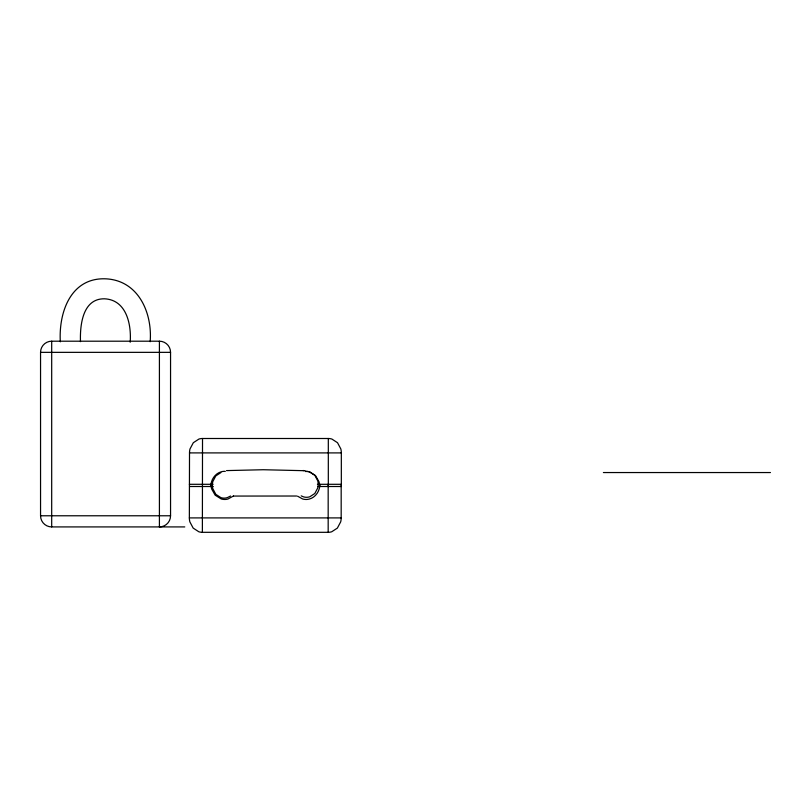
<?xml version="1.0" encoding="UTF-8"?>
<svg xmlns="http://www.w3.org/2000/svg" width="811" height="811" viewBox="0 0 811 811"><rect width="100%" height="100%" fill="white"/><g stroke="black" fill="none" stroke-linecap="round" stroke-linejoin="round"><path stroke-width="1.22" d="M60.318 341.826C58.585 311.88 71.064 276.875 106.525 278.862C138.722 280.89 152.438 313.147 150.177 341.715M80.482 341.654C79.894 325.282 82.55 298.428 104.528 298.803C126.526 299.857 131.494 324.481 130.196 342.242M233.467 495.997L227.871 499.069A12.449 12.449 0 0 1 221.231 498.978L215.158 495.176L211.712 489.094A16.646 16.646 0 0 1 211.012 484.299M230.567 496.008L227.364 497.619A10.695 10.685 0 0 1 220.896 497.63L215.817 494.315L212.827 488.688A14.334 14.334 0 0 1 212.827 481.531L215.817 475.905L220.896 472.6M226.512 470.603L263.311 469.731L305.017 470.715M233.446 496.068L296.644 496.018M184.786 526.917L51.691 526.917A11.141 11.141 0 0 1 40.55 515.776L40.55 352.349A11.141 11.141 0 0 1 51.691 341.198L159.412 341.198A11.141 11.141 0 0 1 170.553 352.349L170.553 515.776A11.141 11.141 0 0 1 159.412 526.917L159.412 341.198M40.55 352.349L170.553 352.349M317.425 484.299L341.178 484.299L341.178 517.905A15.845 15.845 0 0 1 340.681 521.868L337.366 528.093L331.75 531.752A11.841 11.841 0 0 1 328.171 532.31L202.375 532.31A11.841 11.841 0 0 1 198.796 531.752L193.17 528.093L189.865 521.868A15.845 15.845 0 0 1 189.358 517.905L189.51 452.903A15.845 15.845 0 0 1 190.007 448.939L193.322 442.715L198.938 439.055A11.841 11.841 0 0 1 202.517 438.498L328.313 438.498A11.841 11.841 0 0 1 331.892 439.055L337.518 442.715L340.823 448.939A15.845 15.845 0 0 1 341.33 452.903L341.33 486.509L317.567 486.509M189.51 452.903L341.33 452.903M603.394 472.549L770.45 472.549M189.358 484.299L213.121 484.299M189.51 486.509L213.263 486.509M40.55 515.776L170.553 515.776M189.358 517.905L341.178 517.905M302.959 470.512L303.882 470.603M301.185 495.856L303.334 496.798A10.604 10.604 0 0 0 309.761 496.798L314.8 493.514L317.76 487.938A14.223 14.223 0 0 0 317.76 480.832L314.8 475.256L309.761 471.972A10.604 10.604 0 0 0 305.504 471.526M297.607 496.2L302.635 498.978A12.449 12.449 0 0 0 309.275 499.069C314.09 497.832 317.811 493.727 319.159 489.023A16.666 16.666 0 0 0 319.848 484.299M328.313 438.498L328.313 486.509M328.171 484.299L328.171 532.31M202.517 438.498L202.375 532.31M51.691 341.198L51.691 526.917M210.84 486.509A16.666 16.666 0 0 1 211.529 481.785C212.877 477.081 216.598 472.975 221.413 471.738A12.449 12.449 0 0 1 225.316 471.353M305.372 471.343A12.449 12.449 0 0 1 309.457 471.83L315.53 475.631L318.976 481.714A16.646 16.646 0 0 1 319.676 486.509"/></g></svg>
